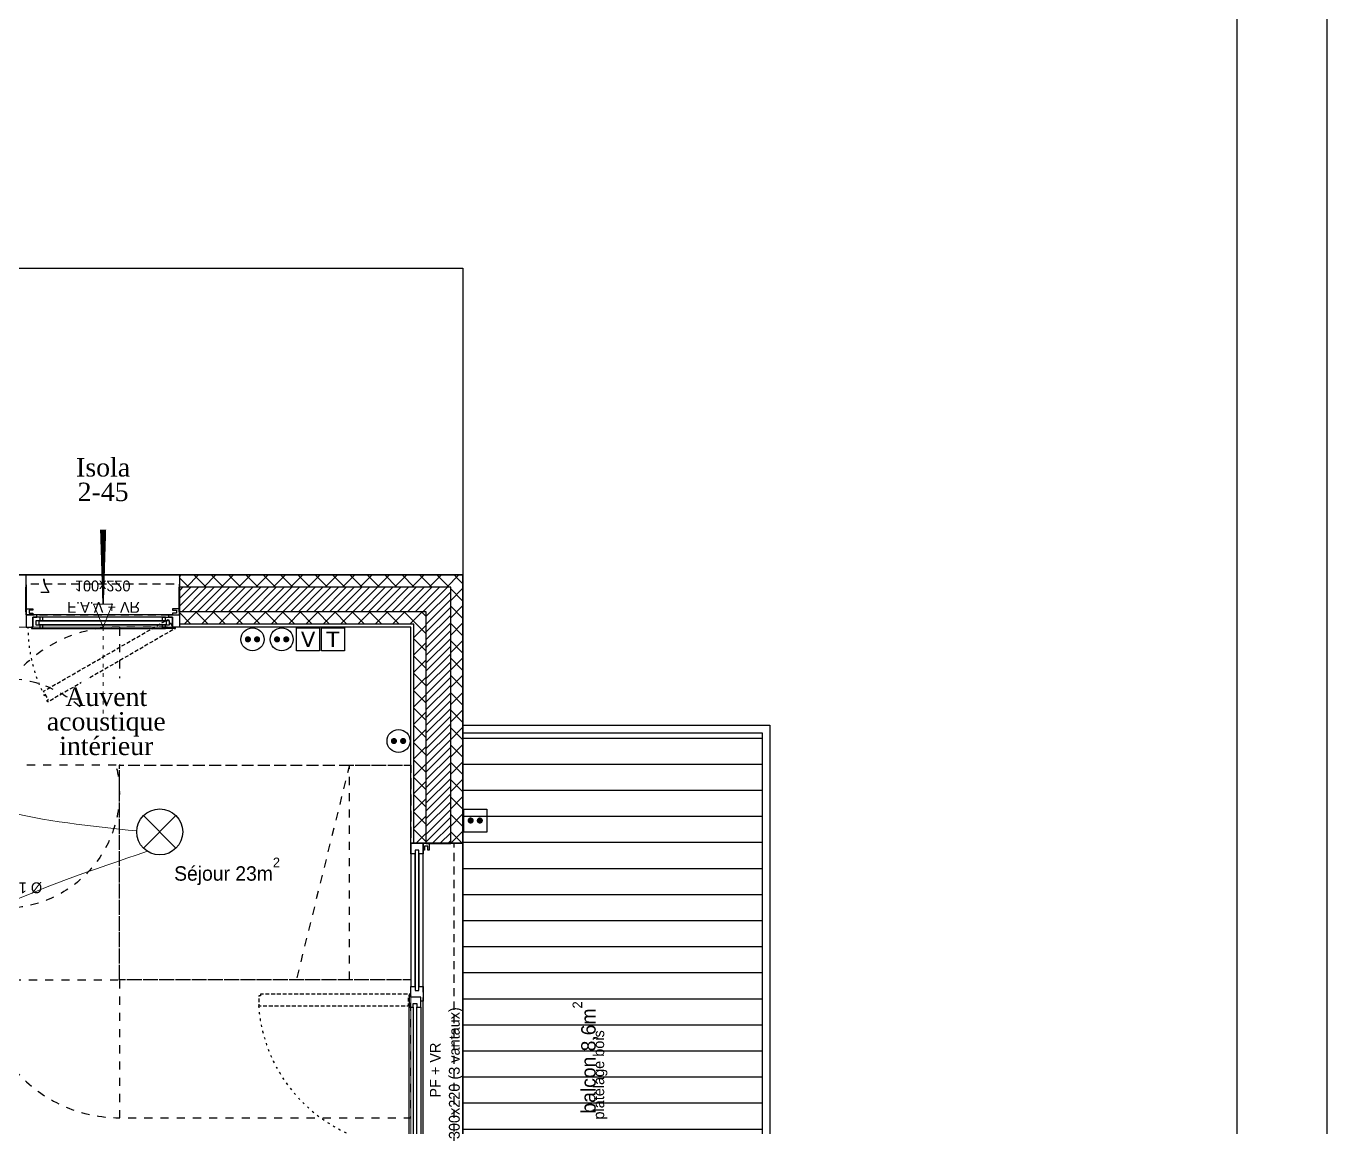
# Model space of a CAD drawing. Header units: centimetres. Extents: x -58072 to 12532, y -30603 to 6224.
# Drawn here: x 11684 to 12532, y 4557 to 5275 of the extents above; entities that cross this region are included whole.
import ezdxf

# ---------------------------------------------------------------- set-up
doc = ezdxf.new("R2010")
doc.units = ezdxf.units.CM
for name, pattern in [('ACAD_ISO03W100', [30, 12, -18]), ('Style de ligne -11', [0.347222, 0.20828, -0.138942]), ('Style de ligne -12', [0.164042, 0.054681, -0.109361]), ('Style de ligne -13', [0.147638, 0.098425, -0.049213]), ('Style de ligne -14', [0.147638, 0.098425, -0.049213]), ('Style de ligne -17', [0.347222, 0.20828, -0.138942]), ('Style de ligne -18', [0.164042, 0.054681, -0.109361]), ('Style de ligne -5', [0.20828, 0.069425, -0.138855]), ('VW-01', [0.41656, 0.20828, -0.20828])]:
    doc.linetypes.add(name, pattern=pattern)
for name, color, linetype in [('B Aménagement intérieur', 252, 'Continuous'), ('B GÈnÈral_Hatch', 252, 'Continuous'), ('B Général', 252, 'Continuous'), ('C ANNOTATIONS-PMR', 252, 'Style de ligne -5'), ('C ANNOTATIONS-prestations', 252, 'Continuous'), ('C ANNOTATIONS-texte', 252, 'Continuous'), ('D SURFACES-shab', 252, 'Continuous'), ('prlm-VMC', 93, 'Continuous')]:
    doc.layers.add(name, color=color, linetype=linetype)
for name, color, linetype, lineweight in [('prlm-ELEC-CFA', 1, 'Continuous', 25), ('prlm-ELEC-CFO', 1, 'Continuous', 25), ('prlm-ZCARTOUCHE', 181, 'Continuous', 13)]:
    doc.layers.add(name, color=color, linetype=linetype, lineweight=lineweight)
doc.layers.add('prlm-ZEROPLOT', color=254, linetype='Continuous', plot=False)
doc.styles.add('Eurostile', font='Eurosti.TTF')
doc.styles.add('Eurostile (bold)', font='Eurostib.TTF')
doc.styles.add('Eurostile (italic)', font='Eurostib.TTF')
doc.styles.add('prlm-vmc', font='pala.ttf', dxfattribs={"height": 14})
doc.styles.get("Standard").update_dxf_attribs({"font": 'isocp.shx', "height": 12})
pattern_1 = [(135, (0, 0), (-5.6568542, -5.6568542), []), (225, (0, 0), (-5.6568542, 5.6568542), [])]
pattern_2 = [(45, (0, 0), (2.4253472, -2.6458333), [])]

# ---------------------------------------------------------------- blocks, each defined once
blk = doc.blocks.new('B 60.Rond 150_PMR')
at = {"layer": 'B Général', "linetype": 'VW-01', "ltscale": 25.4}
blk.add_circle((0, 0), 75, dxfattribs=at)
at = {"layer": 'B Général', "insert": (-61.5, 0), "char_height": 7.056, "attachment_point": 5, "rotation": 90, "line_spacing_factor": 0.894578, "style": 'Eurostile (italic)'}
blk.add_mtext('Ø 150 PMR', dxfattribs=at)
blk = doc.blocks.new('B 60.Groupe-6-1')
at = {"layer": 'B Général', "linetype": 'VW-01', "ltscale": 25.4}
blk.add_line((70, -114.99), (-70, -80.35), dxfattribs=at)
at = {"layer": 'B Général', "linetype": 'VW-01', "ltscale": 25.4, "flags": 128}
for points in [[(-70, 35), (70, 35), (70, -155), (-70, -155)], [(-70, -114.99), (70, -114.99), (70, -155), (-70, -155)]]:
    blk.add_lwpolyline(points, close=True, dxfattribs=at)
blk = doc.blocks.new('B 60.Lit 140.190_PMR 2')
at = {"layer": 'B Général', "linetype": 'VW-01', "ltscale": 25.4, "flags": 128}
for points in [[(70, 155), (-70, 155), (-70, 35), (70, 35)], [(-70, -155), (-70, 35), (-160, 35), (-160, -155)], [(160, -155), (160, 35), (70, 35), (70, -155)]]:
    blk.add_lwpolyline(points, close=True, dxfattribs=at)
at = {"layer": 'B Général', "linetype": 'VW-01', "ltscale": 25.4}
for centre, start, end in [((-70, 35), 90, 180), ((70, 35), 0, 90)]:
    blk.add_arc(centre, 90, start, end, dxfattribs=at)
at = {"layer": 'B Général'}
blk.add_blockref('B 60.Groupe-6-1', (0, 0), dxfattribs=at)
blk = doc.blocks.new('B 60.Groupe-18-1')
at = {"layer": 'D SURFACES-shab', "lineweight": 18, "flags": 128}
blk.add_lwpolyline([(11934.45, 4314.39), (11934.45, 4883.39), (11539.45, 4883.39), (11539.45, 4568.51), (11449.44, 4568.51), (11449.44, 4387.29), (11681.04, 4387.29), (11681.04, 4314.39)], close=True, dxfattribs=at)
at = {"layer": 'B Général', "rotation": 90}
blk.add_blockref('B 60.Lit 140.190_PMR 2', (11779.45, 4723.39), dxfattribs=at)
at = {"layer": 'C ANNOTATIONS-PMR', "ltscale": 25.4, "rotation": 90}
blk.add_blockref('B 60.Rond 150_PMR', (11669.45, 4775), dxfattribs=at)
at = {"layer": 'C ANNOTATIONS-texte', "insert": (11849.18, 4733.04), "char_height": 9.4074, "width": 211.846, "attachment_point": 3, "line_spacing_factor": 0.894578, "style": 'Eurostile'}
blk.add_mtext('Séjour 23m{\\H0.6667x;\\S2^ ;}', dxfattribs=at)
blk = doc.blocks.new('B 60.Balcon')
at = {"layer": 'B GÈnÈral_Hatch', "linetype": 'Continuous'}
h = blk.add_hatch(dxfattribs=at)
h.set_pattern_fill('H_BARDAGE V 150', color=256, style=0, pattern_type=2)
h.set_pattern_definition([(90, (0, 0), (17, 0), [])])
h.paths.add_polyline_path([(-220, 110), (220, 110), (220, -85), (-220, -85)])
at = {"layer": 'B Général', "linetype": 'Continuous', "flags": 128}
for points in [[(-225, 110), (225, 110), (225, -90), (-225, -90)], [(-220, 110), (220, 110), (220, -85), (-220, -85)]]:
    blk.add_lwpolyline(points, close=True, dxfattribs=at)
at = {"layer": 'C ANNOTATIONS-prestations', "line_spacing_factor": 0.894578, "style": 'Eurostile'}
for s, insert, char_height, attachment_point in [('balcon 8,6m{\\H0.6667x;\\S2 ^ ;}', (47.16, 38.55), 9.4074, 3), ('platelage bois', (-32.26, 25.01), 7.0556, 1), ('garde-corps vitré', (-194.9, -73.14), 7.0556, 1)]:
    blk.add_mtext(s, dxfattribs=dict(at, insert=insert, char_height=char_height, attachment_point=attachment_point))
blk = doc.blocks.new('B 60.PF 300.220 + VR (3 vantaux)')
at = {"layer": 'B Général', "linetype": 'Continuous'}
for p, q in [((-150, 7), (-150, 17)), ((150, 7), (150, 17))]:
    blk.add_line(p, q, dxfattribs=at)
at = {"layer": 'B Général'}
blk.add_line((-143, 9), (47, 9), dxfattribs=at)
at = {"layer": 'B Général', "linetype": 'Continuous', "lineweight": 35}
for p, q in [((-150, 7), (-150, -9)), ((150, 7), (150, -9))]:
    blk.add_line(p, q, dxfattribs=at)
at = {"layer": 'B Général', "linetype": 'Style de ligne -13', "ltscale": 25.4, "flags": 128}
for points in [[(-147.5, 117), (-146.5, 117), (-146.5, 116), (-140, 116), (-140, 18.5), (-146.5, 18.5), (-146.5, 17.5), (-147.5, 17.5)], [(51.5, 115), (50.5, 115), (50.5, 116), (44, 116), (44, 18.5), (50.5, 18.5), (50.5, 17.5), (51.5, 17.5)]]:
    blk.add_lwpolyline(points, close=True, dxfattribs=at)
at = {"layer": 'B Général', "flags": 128}
for points in [[(-143, 10.5), (-143, 9), (-150, 9), (-150, 17), (-145.5, 17), (-145.5, 10.5)], [(-54.5, 18), (-139, 18), (-139, 15.5), (-54.5, 15.5)], [(-41.5, 18), (43, 18), (43, 15.5), (-41.5, 15.5)], [(56.5, 17), (56.5, 14.25), (54, 14.25), (54, 11.75), (56.5, 11.75), (56.5, 9), (47, 9), (47, 10.5), (49.5, 10.5), (49.5, 17)], [(143, 17), (56.5, 17), (56.5, 14.25), (143, 14.25)], [(145.5, 14.25), (143, 14.25), (143, 17), (150, 17), (150, 9), (143, 9), (143, 11.75), (145.5, 11.75)], [(-150, 9), (-150, 5), (-145.5, 5), (-145.5, 6), (-148, 6), (-148, 8), (-145.5, 8), (-145.5, 9)], [(-54.5, 13), (-139, 13), (-139, 10.5), (-54.5, 10.5)], [(-41.5, 13), (43, 13), (43, 10.5), (-41.5, 10.5)], [(145.5, 14.25), (54, 14.25), (54, 11.75), (145.5, 11.75)], [(143, 11.75), (56.5, 11.75), (56.5, 9), (143, 9)], [(150, 9), (150, 5), (145.5, 5), (145.5, 6), (148, 6), (148, 8), (145.5, 8), (145.5, 9)]]:
    blk.add_lwpolyline(points, close=True, dxfattribs=at)
at = {"layer": 'B Général', "linetype": 'Continuous', "flags": 128}
for points in [[(-139, 15.5), (-141.5, 15.5), (-141.5, 13), (-139, 13), (-139, 10.5), (-145.5, 10.5), (-145.5, 17), (-146.5, 17), (-146.5, 18), (-139, 18)], [(-54.5, 15.5), (-52, 15.5), (-52, 13), (-54.5, 13), (-54.5, 10.5), (-48, 10.5), (-48, 17), (-47, 17), (-47, 18), (-54.5, 18)], [(-41.5, 15.5), (-44, 15.5), (-44, 13), (-41.5, 13), (-41.5, 10.5), (-48, 10.5), (-48, 17), (-47, 17), (-47, 18), (-41.5, 18)], [(43, 15.5), (45.5, 15.5), (45.5, 13), (43, 13), (43, 10.5), (49.5, 10.5), (49.5, 17), (50.5, 17), (50.5, 18), (43, 18)]]:
    blk.add_lwpolyline(points, close=True, dxfattribs=at)
at = {"layer": 'B Général', "linetype": 'Style de ligne -11', "ltscale": 25.4, "flags": 128}
blk.add_lwpolyline([(-150, 9), (150, 9), (150, -11), (-150, -11)], close=True, dxfattribs=at)
at = {"layer": 'B Général', "flags": 128}
blk.add_lwpolyline([(150, -9), (150, -17), (-150, -17), (-150, -9)], dxfattribs=at)
at = {"layer": 'B Général'}
for centre in [(-147, 17.5), (51, 17.5)]:
    blk.add_circle(centre, 0.5, dxfattribs=at)
at = {"layer": 'B Général', "linetype": 'Style de ligne -12', "ltscale": 25.4}
for centre, start, end in [((-147, 17.5), 0.29382, 90.28792), ((51, 17.5), 94.06495, 179.70618)]:
    blk.add_arc(centre, 99, start, end, dxfattribs=at)
at = {"layer": 'B Général', "insert": (2, 4.57), "char_height": 7.056, "attachment_point": 2, "rotation": 360, "line_spacing_factor": 0.894578, "style": 'Eurostile'}
blk.add_mtext('PF + VR', dxfattribs=at)
at = {"layer": 'C ANNOTATIONS-prestations', "rotation": 360, "line_spacing_factor": 0.894578}
for s, insert, char_height, attachment_point, style in [('3', (-141.15, -4.77), 9.41, 1, 'Eurostile (bold)'), ('300x220 (3 vantaux) ', (0, -7.83), 7.0556, 2, 'Eurostile')]:
    blk.add_mtext(s, dxfattribs=dict(at, insert=insert, char_height=char_height, attachment_point=attachment_point, style=style))
blk = doc.blocks.new('B 60.F 100x220 (all. vitrée fixe) + VR')
at = {"layer": 'B Général'}
blk.add_line((45, 9), (-45, 9), dxfattribs=at)
at = {"layer": 'B Général', "linetype": 'Continuous', "lineweight": 35}
for p, q in [((-50, 7), (-50, -9)), ((50, 7), (50, -9))]:
    blk.add_line(p, q, dxfattribs=at)
at = {"layer": 'B Général', "linetype": 'Style de ligne -14', "ltscale": 25.4, "flags": 128}
blk.add_lwpolyline([(-35.69, 65.82), (-36.19, 64.95), (-35.32, 64.45), (-38.57, 58.82), (42.63, 11.94), (45.88, 17.57), (46.75, 17.07), (47.25, 17.93)], close=True, dxfattribs=at)
at = {"layer": 'B Général', "flags": 128}
for points in [[(-43, 10.5), (-43, 9), (-50, 9), (-50, 17), (-45.5, 17), (-45.5, 10.5)], [(-41, 18), (41, 18), (41, 15.5), (-41, 15.5)], [(43, 10.5), (43, 9), (50, 9), (50, 17), (45.5, 17), (45.5, 10.5)], [(-50, 9), (-50, 5), (-45.5, 5), (-45.5, 6), (-48, 6), (-48, 8), (-45.5, 8), (-45.5, 9)], [(-43.5, 15.5), (43.5, 15.5), (43.5, 13), (-43.5, 13)], [(-41, 13), (41, 13), (41, 10.5), (-41, 10.5)], [(50, 9), (50, 5), (45.5, 5), (45.5, 6), (48, 6), (48, 8), (45.5, 8), (45.5, 9)]]:
    blk.add_lwpolyline(points, close=True, dxfattribs=at)
at = {"layer": 'B Général', "linetype": 'Continuous', "flags": 128}
for points in [[(-39, 15.5), (-41.5, 15.5), (-41.5, 13), (-39, 13), (-39, 10.5), (-45.5, 10.5), (-45.5, 17), (-46.5, 17), (-46.5, 18), (-39, 18)], [(39, 15.5), (41.5, 15.5), (41.5, 13), (39, 13), (39, 10.5), (45.5, 10.5), (45.5, 17), (46.5, 17), (46.5, 18), (39, 18)]]:
    blk.add_lwpolyline(points, close=True, dxfattribs=at)
at = {"layer": 'B Général', "linetype": 'Style de ligne -17', "ltscale": 25.4, "flags": 128}
blk.add_lwpolyline([(-50, 9), (50, 9), (50, -11), (-50, -11)], close=True, dxfattribs=at)
at = {"layer": 'B Général', "flags": 128}
blk.add_lwpolyline([(-50, -9), (-50, -17), (50, -17), (50, -9)], dxfattribs=at)
at = {"layer": 'B Général'}
blk.add_circle((47, 17.5), 0.5, dxfattribs=at)
at = {"layer": 'B Général', "linetype": 'Style de ligne -18', "ltscale": 25.4}
blk.add_arc((49, 17.5), 97.5, 150.29382, 179.70618, dxfattribs=at)
at = {"layer": 'B Général', "insert": (-23.11, 7.69), "char_height": 7.056, "attachment_point": 1, "line_spacing_factor": 0.894578, "style": 'Eurostile'}
blk.add_mtext('F.A.V + VR', dxfattribs=at)
at = {"layer": 'C ANNOTATIONS-prestations', "insert": (-41.15, -5.19), "char_height": 9.41, "attachment_point": 1, "rotation": 360, "line_spacing_factor": 0.894578, "style": 'Eurostile (bold)'}
blk.add_mtext('7', dxfattribs=at)
at = {"layer": 'C ANNOTATIONS-prestations', "insert": (0, -6.31), "char_height": 7.056, "width": 100, "attachment_point": 2, "rotation": 360, "line_spacing_factor": 0.894578, "style": 'Eurostile'}
blk.add_mtext('100x220', dxfattribs=at)
blk = doc.blocks.new('xi.EA')
at = {"layer": 'prlm-VMC', "color": 0, "linetype": 'ByBlock', "lineweight": 5, "flags": 128}
blk.add_lwpolyline([(-6.17, -15), (6.17, -15), (0, 0)], close=True, dxfattribs=at)
at = {"layer": 'prlm-VMC', "color": 0, "linetype": 'ByBlock', "lineweight": -2, "flags": 128}
blk.add_lwpolyline([(0, -15, 1, 4, 0), (0, -63.63, 1, 1, 0)], format="xyseb", dxfattribs=at)
at = {"layer": 'prlm-VMC', "color": 0, "linetype": 'ByBlock', "lineweight": 5}
blk.add_solid([(0, 0), (6.17, -15), (-6.17, -15), (0, 0)], dxfattribs=at)
at = {"layer": 'prlm-ZEROPLOT', "color": 250, "linetype": 'ACAD_ISO03W100', "lineweight": 0, "ltscale": 0.2}
blk.add_lwpolyline([(0, 0), (0, 60)], dxfattribs=at)
blk = doc.blocks.new('xi.PC-EXT')
at = {"layer": 'prlm-ELEC-CFO', "color": 0, "linetype": 'ByBlock', "lineweight": -2, "flags": 128}
blk.add_lwpolyline([(-7.5, 7.5), (7.5, 7.5), (7.5, -7.5), (-7.5, -7.5)], close=True, dxfattribs=at)
at = {"layer": 'prlm-ELEC-CFO', "color": 0, "linetype": 'ByBlock', "lineweight": 5, "const_width": 2}
for points in [[(-4, 0, 1), (-2, 0, 1)], [(2, 0, 1), (4, 0, 1)]]:
    blk.add_lwpolyline(points, format="xyb", close=True, dxfattribs=at)
blk = doc.blocks.new('xi.PTCE')
at = {"layer": 'prlm-ELEC-CFO', "color": 0}
for points in [[(-10.61, 10.61), (10.61, -10.61)], [(10.61, 10.61), (-10.61, -10.61)]]:
    blk.add_lwpolyline(points, dxfattribs=at)
at = {"layer": 'prlm-ELEC-CFO', "color": 0, "linetype": 'ByBlock'}
blk.add_circle((0, 0), 15, dxfattribs=at)
blk = doc.blocks.new('xi.PC')
at = {"color": 0, "lineweight": 5}
blk.add_wipeout([(-7.5, -7.5), (7.5, -7.5), (7.5, 7.5), (-7.5, 7.5)], dxfattribs=at).dxf.layer = 'prlm-ELEC-CFO'
at = {"layer": 'prlm-ELEC-CFO', "color": 0, "linetype": 'ByBlock', "lineweight": 5, "const_width": 2}
for points in [[(-4, 0, 1), (-2, 0, 1)], [(2, 0, 1), (4, 0, 1)]]:
    blk.add_lwpolyline(points, format="xyb", close=True, dxfattribs=at)
at = {"layer": 'prlm-ELEC-CFO', "color": 0, "linetype": 'ByBlock', "lineweight": -2}
blk.add_circle((0, 0), 7.5, dxfattribs=at)
blk = doc.blocks.new('xi.TV')
at = {"layer": 'prlm-ELEC-CFA', "color": 0, "linetype": 'ByBlock', "lineweight": -2, "flags": 128}
blk.add_lwpolyline([(-7.5, 7.5), (7.5, 7.5), (7.5, -7.5), (-7.5, -7.5)], close=True, dxfattribs=at)
at = {"layer": 'prlm-ELEC-CFA', "color": 0, "linetype": 'ByBlock', "insert": (0, 0), "char_height": 10, "width": 11.36, "attachment_point": 5}
blk.add_mtext('{\\fVerdana|b0|i0|c0|p34;V}', dxfattribs=at)
blk = doc.blocks.new('xi.TEL')
at = {"layer": 'prlm-ELEC-CFA', "color": 0, "linetype": 'ByBlock', "lineweight": -2, "flags": 128}
blk.add_lwpolyline([(-7.5, 7.5), (7.5, 7.5), (7.5, -7.5), (-7.5, -7.5)], close=True, dxfattribs=at)
at = {"layer": 'prlm-ELEC-CFA', "color": 0, "linetype": 'ByBlock', "insert": (0, 0), "char_height": 10, "width": 11.36, "attachment_point": 5}
blk.add_mtext('{\\fVerdana|b0|i0|c0|p34;T}', dxfattribs=at)

msp = doc.modelspace()

# ---------------------------------------------------------------- hatches: boundary and pattern name
at = {"layer": 'B GÈnÈral_Hatch', "linetype": 'Continuous'}
h = msp.add_hatch(dxfattribs=at)
h.set_pattern_fill('02_ISOLANT', color=256, angle=-180, style=0, pattern_type=2)
h.set_pattern_definition([(-135, (0, 0), (5.6568542, -5.6568542), []), (-45, (0, 0), (-5.6568542, -5.6568542), [])])
h.paths.add_polyline_path([(11960.445, 4909.389), (11968.445, 4917.389), (11783.601, 4917.389), (11783.601, 4909.389)])
h = msp.add_hatch(dxfattribs=at)
h.set_pattern_fill('02_ISOLANT', color=256, angle=90, style=0, pattern_type=2)
h.set_pattern_definition(pattern_1)
h.paths.add_polyline_path([(11960.445, 4742.434), (11968.445, 4742.434), (11968.445, 4917.389), (11960.445, 4909.389)])
h = msp.add_hatch(dxfattribs=at)
h.set_pattern_fill('50_BETON', color=256, style=0, pattern_type=2)
h.set_pattern_definition(pattern_2)
h.paths.add_polyline_path([(11944.445, 4893.389), (11960.445, 4909.389), (11783.601, 4909.389), (11783.601, 4893.389)])
h = msp.add_hatch(dxfattribs=at)
h.set_pattern_fill('50_BETON', color=256, style=0, pattern_type=2)
h.set_pattern_definition(pattern_2)
h.paths.add_polyline_path([(11944.445, 4742.434), (11960.445, 4742.434), (11960.445, 4909.389), (11944.445, 4893.389)])
h = msp.add_hatch(dxfattribs=at)
h.set_pattern_fill('02_ISOLANT', color=256, angle=-180, style=0, pattern_type=2)
h.set_pattern_definition([(-135, (0, 0), (5.6568542, -5.6568542), []), (-45, (0, 0), (-5.6568542, -5.6568542), [])])
h.paths.add_polyline_path([(11936.445, 4885.389), (11944.445, 4893.389), (11783.601, 4893.389), (11783.601, 4885.389)])
h = msp.add_hatch(dxfattribs=at)
h.set_pattern_fill('02_ISOLANT', color=256, angle=90, style=0, pattern_type=2)
h.set_pattern_definition(pattern_1)
h.paths.add_polyline_path([(11936.445, 4742.434), (11944.445, 4742.434), (11944.445, 4893.389), (11936.445, 4885.389)])

# ---------------------------------------------------------------- linework, layer by layer
at = {"layer": 'B Général', "linetype": 'Continuous'}
for p, q in [((11968.445, 4917.389), (11783.601, 4917.389)), ((11783.601, 4917.389), (11783.601, 4883.389)), ((11968.445, 4917.389), (11783.601, 4917.389)), ((11968.445, 4742.434), (11968.445, 4917.389)), ((11968.445, 4742.434), (11968.445, 4917.389)), ((11960.445, 4909.389), (11783.601, 4909.389)), ((11960.445, 4742.434), (11960.445, 4909.389)), ((11944.445, 4893.389), (11783.601, 4893.389)), ((11936.445, 4885.389), (11783.601, 4885.389)), ((11936.445, 4885.389), (11783.601, 4885.389)), ((11936.445, 4742.434), (11936.445, 4885.389)), ((11936.445, 4742.434), (11936.445, 4885.389)), ((11944.445, 4742.434), (11944.445, 4893.389)), ((11934.445, 4883.389), (11783.601, 4883.389)), ((11934.445, 4883.389), (11783.601, 4883.389)), ((11934.445, 4742.434), (11934.445, 4883.389)), ((11934.445, 4742.434), (11934.445, 4883.389)), ((11968.445, 4742.434), (11934.445, 4742.434))]:
    msp.add_line(p, q, dxfattribs=at)
at = {"layer": 'B Général', "linetype": 'Continuous', "lineweight": 18}
for p, q in [((11960.445, 4909.389), (11783.601, 4909.389)), ((11960.445, 4742.434), (11960.445, 4909.389)), ((11944.445, 4893.389), (11783.601, 4893.389)), ((11944.445, 4742.434), (11944.445, 4893.389))]:
    msp.add_line(p, q, dxfattribs=at)
at = {"layer": 'prlm-ELEC-CFO', "lineweight": 13}
msp.add_spline([(11553.361, 4394.762), (11584.413, 4641.478), (11762.692, 4737.153)], degree=3, dxfattribs=at)

# ---------------------------------------------------------------- block references
at = {"layer": 'B Aménagement intérieur'}
msp.add_blockref('B 60.Groupe-18-1', (0, 0), dxfattribs=at)
at = {"layer": 'B Général', "xscale": -1, "rotation": 180.00000000001}
msp.add_blockref('B 60.F 100x220 (all. vitrée fixe) + VR', (11733.601, 4900.389), dxfattribs=at)
at = {"layer": 'B Général', "rotation": 90}
for name, p in [('B 60.Balcon', (12078.445, 4594.474)), ('B 60.PF 300.220 + VR (3 vantaux)', (11951.445, 4592.434))]:
    msp.add_blockref(name, p, dxfattribs=at)
at = {"layer": 'prlm-ELEC-CFA'}
msp.add_blockref('xi.TEL', (11883.64, 4875.389), dxfattribs=at)
at = {"layer": 'prlm-ELEC-CFO'}
for name, p in [('xi.PTCE', (11770.756, 4749.801)), ('xi.PC-EXT', (11976.445, 4757.23))]:
    msp.add_blockref(name, p, dxfattribs=at)

# ---------------------------------------------------------------- texts
at = {"layer": 'prlm-VMC', "insert": (11733.86, 4979.505), "char_height": 12, "width": 20.51, "attachment_point": 5, "line_spacing_factor": 0.8, "style": 'prlm-vmc', "bg_fill": 3, "box_fill_scale": 1.1, "bg_fill_color": 256, "bg_fill_transparency": 0}
msp.add_mtext('Isola\\P2-45', dxfattribs=at)

# ---------------------------------------------------------------- next in the draw order: linework, layer by layer
at = {"layer": 'prlm-ZEROPLOT'}
msp.add_lwpolyline([(11031.388, 5117.389), (11968.445, 5117.389), (11968.445, 4917.389), (11031.388, 4917.389)], close=True, dxfattribs=at)

# ---------------------------------------------------------------- next in the draw order: texts
at = {"layer": 'prlm-VMC', "insert": (11735.919, 4821.838), "char_height": 12, "width": 20.51, "attachment_point": 5, "line_spacing_factor": 0.8, "style": 'prlm-vmc', "bg_fill": 2}
msp.add_mtext('Auvent acoustique intérieur', dxfattribs=at)

# ---------------------------------------------------------------- next in the draw order: linework, layer by layer
at = {"layer": 'prlm-ELEC-CFO', "lineweight": 13}
msp.add_spline([(11548.464, 4869.01), (11596.188, 4799.152), (11755.768, 4750.41)], degree=3, dxfattribs=at)
at = {"layer": 'prlm-ZEROPLOT'}
msp.add_lwpolyline([(10859.388, 4917.389), (11968.445, 4917.389), (11968.445, 3517.389), (10859.388, 3517.389)], close=True, dxfattribs=at)

# ---------------------------------------------------------------- next in the draw order: block references
at = {"layer": 'prlm-VMC', "rotation": 180.0000000000129}
msp.add_blockref('xi.EA', (11733.86, 4883.389), dxfattribs=at)

# ---------------------------------------------------------------- next in the draw order: block references
at = {"layer": 'prlm-ELEC-CFO'}
for p in [(11831.244, 4875.389), (11926.445, 4809.078)]:
    msp.add_blockref('xi.PC', p, dxfattribs=at)

# ---------------------------------------------------------------- next in the draw order: block references
msp.add_blockref('xi.PC', (11850.255, 4875.389), dxfattribs=at)

# ---------------------------------------------------------------- next in the draw order: linework, layer by layer
at = {"layer": 'prlm-ZCARTOUCHE', "lineweight": 25}
for points in [[(2771.907, 5993.518), (12531.708, 5993.518), (12531.708, 1791.987), (2771.907, 1791.987)], [(2820.804, 5944.663), (12473.032, 5944.663), (12473.032, 1850.613), (2820.804, 1850.613)]]:
    msp.add_lwpolyline(points, close=True, dxfattribs=at)

# ---------------------------------------------------------------- next in the draw order: block references
at = {"layer": 'prlm-ELEC-CFA'}
msp.add_blockref('xi.TV', (11867.5, 4875.389), dxfattribs=at)

doc.saveas('drawing.dxf')
